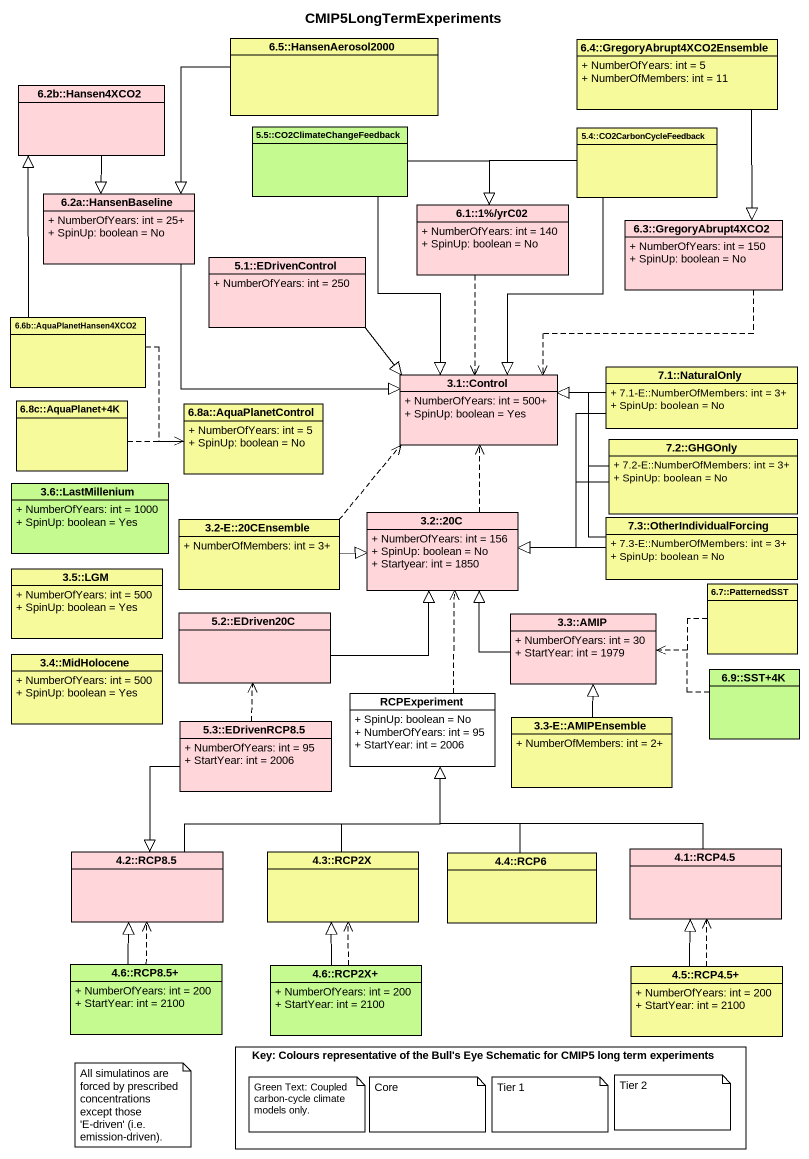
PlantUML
@startuml
title CMIP5LongTermExperiments
allowmixing
hide circle
hide empty members
skinparam classAttributeIconSize 0
class "6.5::HansenAerosol2000" as c6_5_HansenAerosol2000 #F7FA9B
class "6.4::GregoryAbrupt4XCO2Ensemble" as c6_4_GregoryAbrupt4XCO2Ensemb #F7FA9B {
  + NumberOfYears: int = 5
  + NumberOfMembers: int = 11
}
class "6.2b::Hansen4XCO2" as c6_2b_Hansen4XCO2 #FFD7DB
class "5.5::CO2ClimateChangeFeedback" as c5_5_CO2ClimateChangeFeedback #C4FA90
class "5.4::CO2CarbonCycleFeedback" as c5_4_CO2CarbonCycleFeedback #F7FA9B
class "6.2a::HansenBaseline" as c6_2a_HansenBaseline #FFD7DB {
  + NumberOfYears: int = 25+
  + SpinUp: boolean = No
}
class "6.1::1%/yrC02" as c6_1_1_yrC02 #FFD7DB {
  + NumberOfYears: int = 140
  + SpinUp: boolean = No
}
class "6.3::GregoryAbrupt4XCO2" as c6_3_GregoryAbrupt4XCO2 #FFD7DB {
  + NumberOfYears: int = 150
  + SpinUp: boolean = No
}
class "5.1::EDrivenControl" as c5_1_EDrivenControl #FFD7DB {
  + NumberOfYears: int = 250
}
class "6.6b::AquaPlanetHansen4XCO2" as c6_6b_AquaPlanetHansen4XCO2 #F7FA9B
class "7.1::NaturalOnly" as c7_1_NaturalOnly #F7FA9B {
  + 7.1-E::NumberOfMembers: int = 3+
  + SpinUp: boolean = No
}
class "6.8c::AquaPlanet+4K" as c6_8c_AquaPlanet_4K #F7FA9B
class "6.8a::AquaPlanetControl" as c6_8a_AquaPlanetControl #F7FA9B {
  + NumberOfYears: int = 5
  + SpinUp: boolean = No
}
class "3.1::Control" as c3_1_Control #FFD7DB {
  + NumberOfYears: int = 500+
  + SpinUp: boolean = Yes
}
class "7.2::GHGOnly" as c7_2_GHGOnly #F7FA9B {
  + 7.2-E::NumberOfMembers: int = 3+
  + SpinUp: boolean = No
}
class "3.6::LastMillenium" as c3_6_LastMillenium #C4FA90 {
  + NumberOfYears: int = 1000
  + SpinUp: boolean = Yes
}
class "3.2-E::20CEnsemble" as c3_2_E_20CEnsemble #F7FA9B {
  + NumberOfMembers: int = 3+
}
class "3.2::20C" as c3_2_20C #FFD7DB {
  + NumberOfYears: int = 156
  + SpinUp: boolean = No
  + Startyear: int = 1850
}
class "7.3::OtherIndividualForcing" as c7_3_OtherIndividualForcing #F7FA9B {
  + 7.3-E::NumberOfMembers: int = 3+
  + SpinUp: boolean = No
}
class "3.5::LGM" as c3_5_LGM #F7FA9B {
  + NumberOfYears: int = 500
  + SpinUp: boolean = Yes
}
class "6.7::PatternedSST" as c6_7_PatternedSST #F7FA9B
class "5.2::EDriven20C" as c5_2_EDriven20C #FFD7DB
class "3.3::AMIP" as c3_3_AMIP #FFD7DB {
  + NumberOfYears: int = 30
  + StartYear: int = 1979
}
class "3.4::MidHolocene" as c3_4_MidHolocene #F7FA9B {
  + NumberOfYears: int = 500
  + SpinUp: boolean = Yes
}
class "6.9::SST+4K" as c6_9_SST_4K #C4FA90
class "5.3::EDrivenRCP8.5" as c5_3_EDrivenRCP8_5 #FFD7DB {
  + NumberOfYears: int = 95
  + StartYear: int = 2006
}
class RCPExperiment {
  + SpinUp: boolean = No
  + NumberOfYears: int = 95
  + StartYear: int = 2006
}
class "3.3-E::AMIPEnsemble" as c3_3_E_AMIPEnsemble #F7FA9B {
  + NumberOfMembers: int = 2+
}
class "4.2::RCP8.5" as c4_2_RCP8_5 #FFD7DB
class "4.3::RCP2X" as c4_3_RCP2X #F7FA9B
class "4.4::RCP6" as c4_4_RCP6 #F7FA9B
class "4.1::RCP4.5" as c4_1_RCP4_5 #FFD7DB
class "4.6::RCP8.5+" as c4_6_RCP8_5 #C4FA90 {
  + NumberOfYears: int = 200
  + StartYear: int = 2100
}
class "4.6::RCP2X+" as c4_6_RCP2X #C4FA90 {
  + NumberOfYears: int = 200
  + StartYear: int = 2100
}
class "4.5::RCP4.5+" as c4_5_RCP4_5 #F7FA9B {
  + NumberOfYears: int = 200
  + StartYear: int = 2100
}
rectangle "Key: Colours representative of the Bull's Eye Schematic for CMIP5 long term experiments" as Key_Colours_representative
c6_5_HansenAerosol2000 --|> c6_2a_HansenBaseline
c6_4_GregoryAbrupt4XCO2Ensemb --|> c6_3_GregoryAbrupt4XCO2
c6_2b_Hansen4XCO2 --|> c6_2a_HansenBaseline
c5_5_CO2ClimateChangeFeedback -right-|> c6_1_1_yrC02
c5_5_CO2ClimateChangeFeedback --|> c3_1_Control
c5_4_CO2CarbonCycleFeedback -left-|> c6_1_1_yrC02
c5_4_CO2CarbonCycleFeedback --|> c3_1_Control
c6_2a_HansenBaseline -right-|> c3_1_Control
c6_1_1_yrC02 ..> c3_1_Control
c6_3_GregoryAbrupt4XCO2 ..> c3_1_Control
c5_1_EDrivenControl --|> c3_1_Control
c6_6b_AquaPlanetHansen4XCO2 -up-|> c6_2b_Hansen4XCO2
c6_6b_AquaPlanetHansen4XCO2 .right.> c6_8a_AquaPlanetControl
c7_1_NaturalOnly -left-|> c3_1_Control
c7_1_NaturalOnly -left-|> c3_2_20C
c6_8c_AquaPlanet_4K .right.> c6_8a_AquaPlanetControl
c7_2_GHGOnly -left-|> c3_1_Control
c7_2_GHGOnly -left-|> c3_2_20C
c3_2_E_20CEnsemble .up.> c3_1_Control
c3_2_E_20CEnsemble -right-|> c3_2_20C
c3_2_20C .up.> c3_1_Control
c7_3_OtherIndividualForcing -up-|> c3_1_Control
c7_3_OtherIndividualForcing -left-|> c3_2_20C
c6_7_PatternedSST .left.> c3_3_AMIP
c5_2_EDriven20C -right-|> c3_2_20C
c3_3_AMIP -up-|> c3_2_20C
c6_9_SST_4K .left.> c3_3_AMIP
c5_3_EDrivenRCP8_5 .up.> c5_2_EDriven20C
c5_3_EDrivenRCP8_5 --|> c4_2_RCP8_5
RCPExperiment .up.> c3_2_20C
c3_3_E_AMIPEnsemble -up-|> c3_3_AMIP
c4_2_RCP8_5 -right-|> RCPExperiment
c4_3_RCP2X -up-|> RCPExperiment
c4_4_RCP6 -up-|> RCPExperiment
c4_1_RCP4_5 -left-|> RCPExperiment
c4_6_RCP8_5 .up.> c4_2_RCP8_5
c4_6_RCP8_5 -up-|> c4_2_RCP8_5
c4_6_RCP2X -up-|> c4_3_RCP2X
c4_6_RCP2X .up.> c4_3_RCP2X
c4_5_RCP4_5 .up.> c4_1_RCP4_5
c4_5_RCP4_5 -up-|> c4_1_RCP4_5
note as N1
  All simulatinos are forced by prescribed concentrations except those 'E-driven' (i.e. emission-driven).
end note
note as N2
  Green Text: Coupled carbon-cycle climate models only.
end note
note as N3
  Core
end note
note as N4
  Tier 1
end note
note as N5
  Tier 2
end note
@enduml
